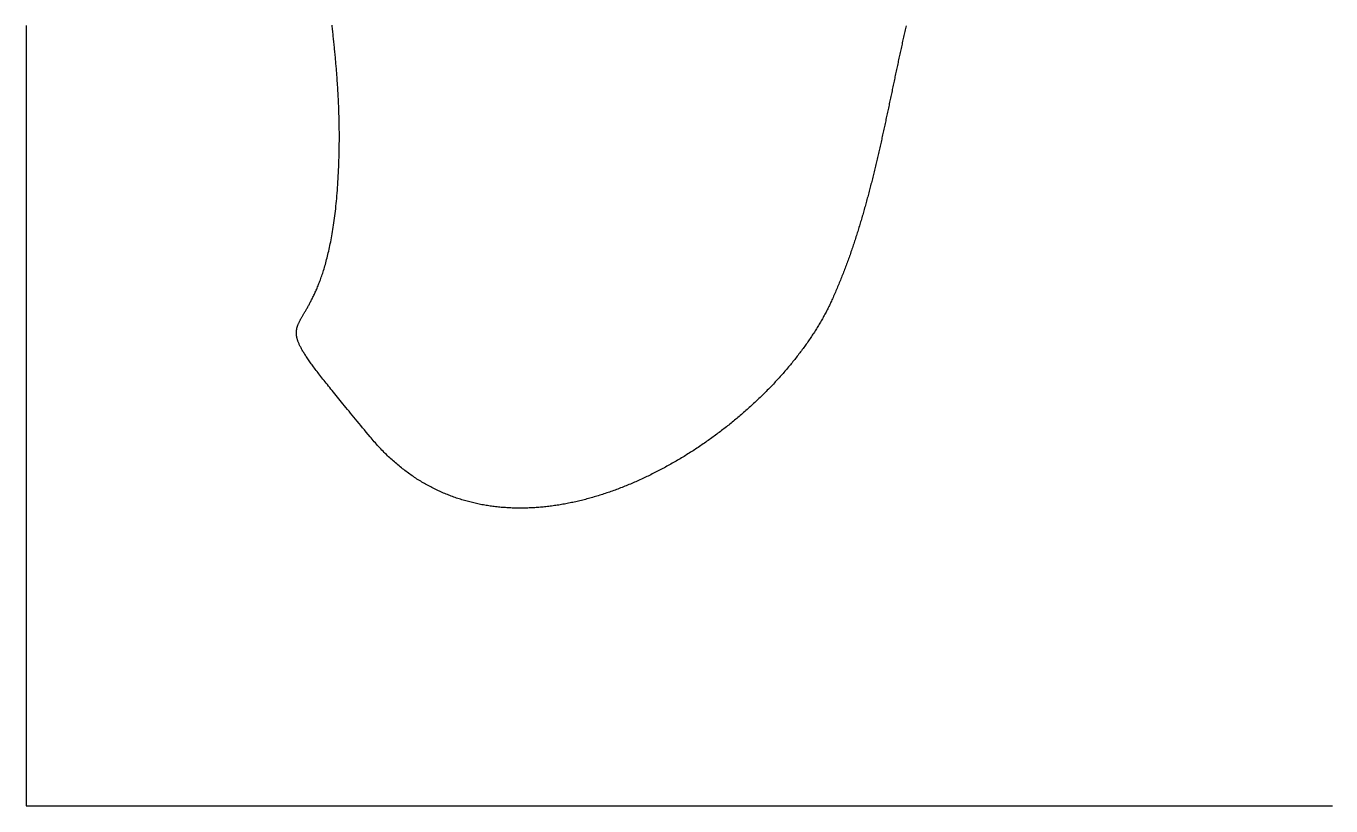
# Model space of a CAD drawing. Header units: metres. Extents: x -45 to 45, y -108 to 108.
# Drawn here: x -45.32 to 0, y -108.36 to -81.28 of the extents above; entities that cross this region are included whole.
import ezdxf

# ---------------------------------------------------------------- set-up
doc = ezdxf.new("R2010")
doc.units = ezdxf.units.M

msp = doc.modelspace()

# ---------------------------------------------------------------- linework, layer by layer
for points in [[(-45.316, -81.258), (-45.316, -81.308), (-45.316, -81.358), (-45.316, -81.408), (-45.316, -81.458), (-45.316, -81.508), (-45.316, -81.558), (-45.316, -81.608), (-45.316, -81.658), (-45.316, -81.708), (-45.316, -81.758), (-45.316, -81.808), (-45.316, -81.858), (-45.316, -81.908), (-45.316, -81.958), (-45.316, -82.008), (-45.316, -82.058), (-45.316, -82.108), (-45.316, -82.158), (-45.316, -82.208), (-45.316, -82.258), (-45.316, -82.308), (-45.316, -82.358), (-45.316, -82.408), (-45.316, -82.458), (-45.316, -82.508), (-45.316, -82.558), (-45.316, -82.608), (-45.316, -82.658), (-45.316, -82.708), (-45.316, -82.758), (-45.316, -82.808), (-45.316, -82.858), (-45.316, -82.908), (-45.316, -82.958), (-45.316, -83.008), (-45.316, -83.058), (-45.316, -83.108), (-45.316, -83.158), (-45.316, -83.208), (-45.316, -83.258), (-45.316, -83.308), (-45.316, -83.358), (-45.316, -83.408), (-45.316, -83.458), (-45.316, -83.508), (-45.316, -83.558), (-45.316, -83.608), (-45.316, -83.658), (-45.316, -83.708), (-45.316, -83.758), (-45.316, -83.808), (-45.316, -83.858), (-45.316, -83.908), (-45.316, -83.958), (-45.316, -84.008), (-45.316, -84.058), (-45.316, -84.108), (-45.316, -84.158), (-45.316, -84.208), (-45.316, -84.258), (-45.316, -84.308), (-45.316, -84.358), (-45.316, -84.408), (-45.316, -84.458), (-45.316, -84.508), (-45.316, -84.558), (-45.316, -84.608), (-45.316, -84.658), (-45.316, -84.708), (-45.316, -84.758), (-45.316, -84.808), (-45.316, -84.858), (-45.316, -84.908), (-45.316, -84.958), (-45.316, -85.008), (-45.316, -85.058), (-45.316, -85.108), (-45.316, -85.158), (-45.316, -85.208), (-45.316, -85.258), (-45.316, -85.308), (-45.316, -85.358), (-45.316, -85.408), (-45.316, -85.458), (-45.316, -85.508), (-45.316, -85.558), (-45.316, -85.608), (-45.316, -85.658), (-45.316, -85.708), (-45.316, -85.758), (-45.316, -85.808), (-45.316, -85.858), (-45.316, -85.908), (-45.316, -85.958), (-45.316, -86.008), (-45.316, -86.058), (-45.316, -86.108), (-45.316, -86.158), (-45.316, -86.208), (-45.316, -86.258), (-45.316, -86.308), (-45.316, -86.358), (-45.316, -86.408), (-45.316, -86.458), (-45.316, -86.508), (-45.316, -86.558), (-45.316, -86.608), (-45.316, -86.658), (-45.316, -86.708), (-45.316, -86.758), (-45.316, -86.808), (-45.316, -86.858), (-45.316, -86.908), (-45.316, -86.958), (-45.316, -87.008), (-45.316, -87.058), (-45.316, -87.108), (-45.316, -87.158), (-45.316, -87.208), (-45.316, -87.258), (-45.316, -87.308), (-45.316, -87.358), (-45.316, -87.408), (-45.316, -87.458), (-45.316, -87.508), (-45.316, -87.558), (-45.316, -87.608), (-45.316, -87.658), (-45.316, -87.708), (-45.316, -87.758), (-45.316, -87.809), (-45.316, -87.859), (-45.316, -87.909), (-45.316, -87.959), (-45.316, -88.009), (-45.316, -88.059), (-45.316, -88.109), (-45.316, -88.159), (-45.316, -88.209), (-45.316, -88.259), (-45.316, -88.309), (-45.316, -88.359), (-45.316, -88.409), (-45.316, -88.459), (-45.316, -88.509), (-45.316, -88.559), (-45.316, -88.609), (-45.316, -88.659), (-45.316, -88.709), (-45.316, -88.759), (-45.316, -88.809), (-45.316, -88.859), (-45.316, -88.909), (-45.316, -88.959), (-45.316, -89.009), (-45.316, -89.059), (-45.316, -89.109), (-45.316, -89.159), (-45.316, -89.209), (-45.316, -89.259), (-45.316, -89.309), (-45.316, -89.359), (-45.316, -89.409), (-45.316, -89.459), (-45.316, -89.509), (-45.316, -89.559), (-45.316, -89.609), (-45.316, -89.659), (-45.316, -89.709), (-45.316, -89.759), (-45.316, -89.809), (-45.316, -89.859), (-45.316, -89.909), (-45.316, -89.959), (-45.316, -90.009), (-45.316, -90.059), (-45.316, -90.109), (-45.316, -90.159), (-45.316, -90.209), (-45.316, -90.259), (-45.316, -90.309), (-45.316, -90.359), (-45.316, -90.409), (-45.316, -90.459), (-45.316, -90.509), (-45.316, -90.559), (-45.316, -90.609), (-45.316, -90.659), (-45.316, -90.709), (-45.316, -90.759), (-45.316, -90.809), (-45.316, -90.859), (-45.316, -90.909), (-45.316, -90.959), (-45.316, -91.009), (-45.316, -91.059), (-45.316, -91.109), (-45.316, -91.159), (-45.316, -91.209), (-45.316, -91.259), (-45.316, -91.309), (-45.316, -91.359), (-45.316, -91.409), (-45.316, -91.459), (-45.316, -91.509), (-45.316, -91.559), (-45.316, -91.609), (-45.316, -91.659), (-45.316, -91.709), (-45.316, -91.759), (-45.316, -91.809), (-45.316, -91.859), (-45.316, -91.909), (-45.316, -91.959), (-45.316, -92.009), (-45.316, -92.059), (-45.316, -92.109), (-45.316, -92.159), (-45.316, -92.209), (-45.316, -92.259), (-45.316, -92.309), (-45.316, -92.359), (-45.316, -92.409), (-45.316, -92.459), (-45.316, -92.509), (-45.316, -92.559), (-45.316, -92.609), (-45.316, -92.659), (-45.316, -92.709), (-45.316, -92.759), (-45.316, -92.809), (-45.316, -92.859), (-45.316, -92.909), (-45.316, -92.959), (-45.316, -93.009), (-45.316, -93.059), (-45.316, -93.109), (-45.316, -93.159), (-45.316, -93.209), (-45.316, -93.259), (-45.316, -93.309), (-45.316, -93.359), (-45.316, -93.409), (-45.316, -93.459), (-45.316, -93.509), (-45.316, -93.559), (-45.316, -93.609), (-45.316, -93.659), (-45.316, -93.709), (-45.316, -93.759), (-45.316, -93.809), (-45.316, -93.859), (-45.316, -93.909), (-45.316, -93.959), (-45.316, -94.009), (-45.316, -94.059), (-45.316, -94.109), (-45.316, -94.159), (-45.316, -94.209), (-45.316, -94.259), (-45.316, -94.309), (-45.316, -94.359), (-45.316, -94.409), (-45.316, -94.459), (-45.316, -94.509), (-45.316, -94.559), (-45.316, -94.609), (-45.316, -94.659), (-45.316, -94.709), (-45.316, -94.759), (-45.316, -94.809), (-45.316, -94.859), (-45.316, -94.909), (-45.316, -94.959), (-45.316, -95.009), (-45.316, -95.059), (-45.316, -95.109), (-45.316, -95.159), (-45.316, -95.209), (-45.316, -95.259), (-45.316, -95.309), (-45.316, -95.359), (-45.316, -95.409), (-45.316, -95.459), (-45.316, -95.509), (-45.316, -95.559), (-45.316, -95.609), (-45.316, -95.659), (-45.316, -95.709), (-45.316, -95.759), (-45.316, -95.809), (-45.316, -95.859), (-45.316, -95.909), (-45.316, -95.959), (-45.316, -96.009), (-45.316, -96.059), (-45.316, -96.109), (-45.316, -96.159), (-45.316, -96.209), (-45.316, -96.259), (-45.316, -96.309), (-45.316, -96.359), (-45.316, -96.409), (-45.316, -96.459), (-45.316, -96.509), (-45.316, -96.559), (-45.316, -96.609), (-45.316, -96.659), (-45.316, -96.709), (-45.316, -96.759), (-45.316, -96.809), (-45.316, -96.859), (-45.316, -96.909), (-45.316, -96.959), (-45.316, -97.009), (-45.316, -97.059), (-45.316, -97.109), (-45.316, -97.159), (-45.316, -97.209), (-45.316, -97.259), (-45.316, -97.309), (-45.316, -97.359), (-45.316, -97.409), (-45.316, -97.459), (-45.316, -97.509), (-45.316, -97.559), (-45.316, -97.609), (-45.316, -97.659), (-45.316, -97.709), (-45.316, -97.759), (-45.316, -97.809), (-45.316, -97.859), (-45.316, -97.909), (-45.316, -97.959), (-45.316, -98.009), (-45.316, -98.059), (-45.316, -98.11), (-45.316, -98.16), (-45.316, -98.21), (-45.316, -98.26), (-45.316, -98.31), (-45.316, -98.36), (-45.316, -98.41), (-45.316, -98.46), (-45.316, -98.51), (-45.316, -98.56), (-45.316, -98.61), (-45.316, -98.66), (-45.316, -98.71), (-45.316, -98.76), (-45.316, -98.81), (-45.316, -98.86), (-45.316, -98.91), (-45.316, -98.96), (-45.316, -99.01), (-45.316, -99.06), (-45.316, -99.11), (-45.316, -99.16), (-45.316, -99.21), (-45.316, -99.26), (-45.316, -99.31), (-45.316, -99.36), (-45.316, -99.41), (-45.316, -99.46), (-45.316, -99.51), (-45.316, -99.56), (-45.316, -99.61), (-45.316, -99.66), (-45.316, -99.71), (-45.316, -99.76), (-45.316, -99.81), (-45.316, -99.86), (-45.316, -99.91), (-45.316, -99.96), (-45.316, -100.01), (-45.316, -100.06), (-45.316, -100.11), (-45.316, -100.16), (-45.316, -100.21), (-45.316, -100.26), (-45.316, -100.31), (-45.316, -100.36), (-45.316, -100.41), (-45.316, -100.46), (-45.316, -100.51), (-45.316, -100.56), (-45.316, -100.61), (-45.316, -100.66), (-45.316, -100.71), (-45.316, -100.76), (-45.316, -100.81), (-45.316, -100.86), (-45.316, -100.91), (-45.316, -100.96), (-45.316, -101.01), (-45.316, -101.06), (-45.316, -101.11), (-45.316, -101.16), (-45.316, -101.21), (-45.316, -101.26), (-45.316, -101.31), (-45.316, -101.36), (-45.316, -101.41), (-45.316, -101.46), (-45.316, -101.51), (-45.316, -101.56), (-45.316, -101.61), (-45.316, -101.66), (-45.316, -101.71), (-45.316, -101.76), (-45.316, -101.81), (-45.316, -101.86), (-45.316, -101.91), (-45.316, -101.96), (-45.316, -102.01), (-45.316, -102.06), (-45.316, -102.11), (-45.316, -102.16), (-45.316, -102.21), (-45.316, -102.26), (-45.316, -102.31), (-45.316, -102.36), (-45.316, -102.41), (-45.316, -102.46), (-45.316, -102.51), (-45.316, -102.56), (-45.316, -102.61), (-45.316, -102.66), (-45.316, -102.71), (-45.316, -102.76), (-45.316, -102.81), (-45.316, -102.86), (-45.316, -102.91), (-45.316, -102.96), (-45.316, -103.01), (-45.316, -103.06), (-45.316, -103.11), (-45.316, -103.16), (-45.316, -103.21), (-45.316, -103.26), (-45.316, -103.31), (-45.316, -103.36), (-45.316, -103.41), (-45.316, -103.46), (-45.316, -103.51), (-45.316, -103.56), (-45.316, -103.61), (-45.316, -103.66), (-45.316, -103.71), (-45.316, -103.76), (-45.316, -103.81), (-45.316, -103.86), (-45.316, -103.91), (-45.316, -103.96), (-45.316, -104.01), (-45.316, -104.06), (-45.316, -104.11), (-45.316, -104.16), (-45.316, -104.21), (-45.316, -104.26), (-45.316, -104.31), (-45.316, -104.36), (-45.316, -104.41), (-45.316, -104.46), (-45.316, -104.51), (-45.316, -104.56), (-45.316, -104.61), (-45.316, -104.66), (-45.316, -104.71), (-45.316, -104.76), (-45.316, -104.81), (-45.316, -104.86), (-45.316, -104.91), (-45.316, -104.96), (-45.316, -105.01), (-45.316, -105.06), (-45.316, -105.11), (-45.316, -105.16), (-45.316, -105.21), (-45.316, -105.26), (-45.316, -105.31), (-45.316, -105.36), (-45.316, -105.41), (-45.316, -105.46), (-45.316, -105.51), (-45.316, -105.56), (-45.316, -105.61), (-45.316, -105.66), (-45.316, -105.71), (-45.316, -105.76), (-45.316, -105.81), (-45.316, -105.86), (-45.316, -105.91), (-45.316, -105.96), (-45.316, -106.01), (-45.316, -106.06), (-45.316, -106.11), (-45.316, -106.16), (-45.316, -106.21), (-45.316, -106.26), (-45.316, -106.31), (-45.316, -106.36), (-45.316, -106.41), (-45.316, -106.46), (-45.316, -106.51), (-45.316, -106.56), (-45.316, -106.61), (-45.316, -106.66), (-45.316, -106.71), (-45.316, -106.76), (-45.316, -106.81), (-45.316, -106.86), (-45.316, -106.91), (-45.316, -106.96), (-45.316, -107.01), (-45.316, -107.06), (-45.316, -107.11), (-45.316, -107.16), (-45.316, -107.21), (-45.316, -107.26), (-45.316, -107.31), (-45.316, -107.36), (-45.316, -107.41), (-45.316, -107.46), (-45.316, -107.51), (-45.316, -107.56), (-45.316, -107.61), (-45.316, -107.66), (-45.316, -107.71), (-45.316, -107.76), (-45.316, -107.81), (-45.316, -107.86), (-45.316, -107.91), (-45.316, -107.96), (-45.316, -108.01), (-45.316, -108.06), (-45.316, -108.11), (-45.316, -108.16), (-45.316, -108.21), (-45.316, -108.26), (-45.316, -108.31), (-45.316, -108.36)], [(-34.439, -85.496), (-34.439, -85.446), (-34.438, -85.396), (-34.438, -85.346), (-34.437, -85.296), (-34.437, -85.246), (-34.437, -85.196), (-34.437, -85.146), (-34.437, -85.096), (-34.437, -85.046), (-34.437, -84.996), (-34.437, -84.946), (-34.438, -84.896), (-34.438, -84.846), (-34.439, -84.796), (-34.44, -84.746), (-34.44, -84.696), (-34.441, -84.646), (-34.442, -84.596), (-34.443, -84.546), (-34.445, -84.496), (-34.446, -84.446), (-34.447, -84.397), (-34.449, -84.347), (-34.45, -84.297), (-34.452, -84.247), (-34.454, -84.197), (-34.456, -84.147), (-34.458, -84.097), (-34.46, -84.047), (-34.462, -83.997), (-34.464, -83.947), (-34.466, -83.897), (-34.469, -83.847), (-34.471, -83.798), (-34.474, -83.748), (-34.476, -83.698), (-34.479, -83.648), (-34.482, -83.598), (-34.485, -83.548), (-34.488, -83.498), (-34.491, -83.448), (-34.494, -83.398), (-34.497, -83.349), (-34.5, -83.299), (-34.504, -83.249), (-34.507, -83.199), (-34.511, -83.149), (-34.514, -83.099), (-34.518, -83.049), (-34.522, -82.999), (-34.525, -82.95), (-34.529, -82.9), (-34.533, -82.85), (-34.537, -82.8), (-34.541, -82.75), (-34.545, -82.7), (-34.549, -82.65), (-34.554, -82.601), (-34.558, -82.551), (-34.562, -82.501), (-34.567, -82.451), (-34.571, -82.401), (-34.576, -82.351), (-34.581, -82.302), (-34.585, -82.252), (-34.59, -82.202), (-34.595, -82.152), (-34.6, -82.102), (-34.605, -82.052), (-34.61, -82.003), (-34.615, -81.953), (-34.62, -81.903), (-34.625, -81.853), (-34.63, -81.803), (-34.636, -81.753), (-34.641, -81.704), (-34.646, -81.654), (-34.652, -81.604), (-34.657, -81.554), (-34.663, -81.504), (-34.668, -81.455), (-34.674, -81.405), (-34.68, -81.355), (-34.685, -81.305), (-34.691, -81.255)], [(-14.752, -81.272), (-14.763, -81.321), (-14.774, -81.37), (-14.786, -81.419), (-14.797, -81.468), (-14.808, -81.517), (-14.819, -81.567), (-14.83, -81.616), (-14.841, -81.665), (-14.852, -81.714), (-14.863, -81.763), (-14.874, -81.812), (-14.885, -81.861), (-14.895, -81.91), (-14.906, -81.96), (-14.917, -82.009), (-14.928, -82.058), (-14.939, -82.107), (-14.949, -82.156), (-14.96, -82.206), (-14.971, -82.255), (-14.981, -82.304), (-14.992, -82.353), (-15.002, -82.403), (-15.013, -82.452), (-15.024, -82.501), (-15.034, -82.551), (-15.045, -82.6), (-15.055, -82.649), (-15.066, -82.698), (-15.076, -82.748), (-15.087, -82.797), (-15.097, -82.846), (-15.108, -82.896), (-15.118, -82.945), (-15.128, -82.994), (-15.139, -83.044), (-15.149, -83.093), (-15.16, -83.142), (-15.17, -83.192), (-15.18, -83.241), (-15.191, -83.29), (-15.201, -83.34), (-15.212, -83.389), (-15.222, -83.438), (-15.232, -83.488), (-15.243, -83.537), (-15.253, -83.586), (-15.263, -83.636), (-15.274, -83.685), (-15.284, -83.734), (-15.295, -83.784), (-15.305, -83.833), (-15.315, -83.882), (-15.326, -83.931), (-15.336, -83.981), (-15.347, -84.03), (-15.357, -84.079), (-15.368, -84.129), (-15.378, -84.178), (-15.389, -84.227), (-15.399, -84.277), (-15.41, -84.326), (-15.42, -84.375), (-15.431, -84.424), (-15.441, -84.474), (-15.452, -84.523), (-15.462, -84.572), (-15.473, -84.622), (-15.484, -84.671), (-15.494, -84.72), (-15.505, -84.769), (-15.516, -84.818), (-15.526, -84.868), (-15.537, -84.917), (-15.548, -84.966), (-15.559, -85.015), (-15.57, -85.064), (-15.58, -85.114), (-15.591, -85.163), (-15.602, -85.212), (-15.613, -85.261), (-15.624, -85.31), (-15.635, -85.359), (-15.646, -85.408), (-15.657, -85.457), (-15.668, -85.507), (-15.68, -85.556), (-15.691, -85.605), (-15.702, -85.654), (-15.713, -85.703), (-15.725, -85.752), (-15.736, -85.801), (-15.747, -85.85), (-15.759, -85.899), (-15.77, -85.948), (-15.782, -85.996), (-15.793, -86.045), (-15.805, -86.094), (-15.817, -86.143), (-15.828, -86.192), (-15.84, -86.241), (-15.852, -86.29), (-15.864, -86.339), (-15.876, -86.387), (-15.888, -86.436), (-15.9, -86.485), (-15.912, -86.534), (-15.924, -86.582), (-15.936, -86.631), (-15.948, -86.68), (-15.96, -86.728), (-15.973, -86.777), (-15.985, -86.826), (-15.998, -86.874), (-16.01, -86.923), (-16.023, -86.971), (-16.036, -87.02), (-16.048, -87.068), (-16.061, -87.117), (-16.074, -87.165), (-16.087, -87.214), (-16.1, -87.262), (-16.113, -87.31), (-16.126, -87.359), (-16.139, -87.407), (-16.152, -87.455), (-16.166, -87.504), (-16.179, -87.552), (-16.193, -87.6), (-16.206, -87.648), (-16.22, -87.697), (-16.234, -87.745), (-16.247, -87.793), (-16.261, -87.841), (-16.275, -87.889), (-16.289, -87.937), (-16.303, -87.985), (-16.318, -88.033), (-16.332, -88.081), (-16.346, -88.129), (-16.361, -88.177), (-16.375, -88.225), (-16.39, -88.273), (-16.404, -88.32), (-16.419, -88.368), (-16.434, -88.416), (-16.449, -88.464), (-16.464, -88.511), (-16.479, -88.559), (-16.495, -88.607), (-16.51, -88.654), (-16.525, -88.702), (-16.541, -88.749), (-16.556, -88.797), (-16.572, -88.844), (-16.588, -88.891), (-16.604, -88.939), (-16.62, -88.986), (-16.636, -89.033), (-16.652, -89.081), (-16.668, -89.128), (-16.685, -89.175), (-16.701, -89.222), (-16.718, -89.269), (-16.735, -89.317), (-16.752, -89.364), (-16.769, -89.411), (-16.786, -89.458), (-16.803, -89.504), (-16.82, -89.551), (-16.837, -89.598), (-16.855, -89.645), (-16.872, -89.692), (-16.89, -89.739), (-16.908, -89.785), (-16.926, -89.832), (-16.944, -89.878), (-16.962, -89.925), (-16.981, -89.972), (-16.999, -90.018), (-17.017, -90.065), (-17.036, -90.111), (-17.055, -90.157), (-17.074, -90.204), (-17.093, -90.25), (-17.112, -90.296), (-17.131, -90.342), (-17.151, -90.388), (-17.17, -90.434), (-17.19, -90.481), (-17.21, -90.527), (-17.23, -90.572), (-17.25, -90.618), (-17.27, -90.664), (-17.29, -90.71), (-17.31, -90.756)], [(-33.372, -95.542), (-33.439, -95.461), (-33.504, -95.382), (-33.568, -95.305), (-33.631, -95.228), (-33.693, -95.153), (-33.754, -95.078), (-33.814, -95.006), (-33.873, -94.934), (-33.931, -94.863), (-33.988, -94.794), (-34.044, -94.726), (-34.099, -94.659), (-34.153, -94.593), (-34.206, -94.528), (-34.259, -94.465), (-34.31, -94.402), (-34.36, -94.341), (-34.409, -94.28), (-34.458, -94.221), (-34.505, -94.163), (-34.552, -94.105), (-34.597, -94.049), (-34.642, -93.994), (-34.686, -93.94), (-34.729, -93.887), (-34.771, -93.834), (-34.812, -93.783), (-34.853, -93.733), (-34.892, -93.683), (-34.931, -93.635), (-34.968, -93.587), (-35.005, -93.54), (-35.041, -93.494), (-35.076, -93.449), (-35.111, -93.405), (-35.144, -93.362), (-35.177, -93.319), (-35.209, -93.278), (-35.24, -93.237), (-35.271, -93.197), (-35.3, -93.157), (-35.329, -93.119), (-35.357, -93.081), (-35.385, -93.044), (-35.411, -93.007), (-35.437, -92.972), (-35.462, -92.937), (-35.486, -92.902), (-35.51, -92.869), (-35.533, -92.836), (-35.555, -92.803), (-35.576, -92.772), (-35.597, -92.741), (-35.617, -92.71), (-35.636, -92.68), (-35.655, -92.651), (-35.673, -92.622), (-35.69, -92.594), (-35.707, -92.566), (-35.723, -92.539), (-35.738, -92.512), (-35.753, -92.486), (-35.767, -92.461), (-35.78, -92.435), (-35.793, -92.411), (-35.805, -92.386), (-35.817, -92.362), (-35.828, -92.339), (-35.838, -92.316), (-35.848, -92.293), (-35.857, -92.271), (-35.865, -92.249), (-35.873, -92.228), (-35.881, -92.206), (-35.888, -92.185), (-35.894, -92.165), (-35.9, -92.145), (-35.905, -92.125), (-35.91, -92.105), (-35.914, -92.085), (-35.918, -92.066), (-35.921, -92.047), (-35.924, -92.028), (-35.926, -92.01), (-35.928, -91.992), (-35.929, -91.973), (-35.93, -91.955), (-35.93, -91.938), (-35.93, -91.92), (-35.929, -91.902), (-35.928, -91.885), (-35.926, -91.868), (-35.924, -91.85), (-35.922, -91.833), (-35.919, -91.816), (-35.916, -91.799), (-35.912, -91.782), (-35.908, -91.765), (-35.904, -91.748), (-35.899, -91.731), (-35.893, -91.714), (-35.888, -91.697), (-35.882, -91.68), (-35.875, -91.663), (-35.869, -91.646), (-35.862, -91.629), (-35.854, -91.611), (-35.847, -91.594), (-35.838, -91.576), (-35.83, -91.559), (-35.821, -91.541), (-35.812, -91.523), (-35.803, -91.505), (-35.793, -91.486), (-35.783, -91.468), (-35.773, -91.449), (-35.763, -91.43), (-35.752, -91.411), (-35.741, -91.392), (-35.73, -91.372), (-35.718, -91.352), (-35.706, -91.332), (-35.694, -91.311), (-35.682, -91.29), (-35.67, -91.269), (-35.657, -91.247), (-35.644, -91.226), (-35.631, -91.203), (-35.618, -91.181), (-35.604, -91.158), (-35.59, -91.134), (-35.577, -91.11), (-35.563, -91.086), (-35.548, -91.061), (-35.534, -91.036), (-35.519, -91.011), (-35.505, -90.984), (-35.49, -90.958), (-35.475, -90.931), (-35.46, -90.903), (-35.445, -90.875), (-35.43, -90.846), (-35.414, -90.817), (-35.399, -90.787), (-35.383, -90.756), (-35.368, -90.725), (-35.352, -90.694), (-35.336, -90.661), (-35.32, -90.628), (-35.305, -90.595), (-35.289, -90.56), (-35.273, -90.526), (-35.257, -90.49), (-35.24, -90.454), (-35.224, -90.416), (-35.208, -90.379), (-35.192, -90.34), (-35.176, -90.301), (-35.16, -90.261), (-35.144, -90.22), (-35.128, -90.178), (-35.112, -90.136), (-35.096, -90.093), (-35.08, -90.048), (-35.064, -90.003), (-35.048, -89.958), (-35.032, -89.911), (-35.016, -89.863), (-35, -89.815), (-34.985, -89.765), (-34.969, -89.715), (-34.954, -89.664), (-34.938, -89.612), (-34.923, -89.558), (-34.908, -89.504), (-34.893, -89.449), (-34.878, -89.393), (-34.863, -89.336), (-34.848, -89.277), (-34.834, -89.218), (-34.82, -89.158), (-34.805, -89.096), (-34.791, -89.034), (-34.777, -88.97), (-34.764, -88.906), (-34.75, -88.84), (-34.737, -88.773), (-34.724, -88.705), (-34.711, -88.636), (-34.698, -88.565), (-34.686, -88.494), (-34.673, -88.421), (-34.661, -88.347), (-34.649, -88.271), (-34.638, -88.195), (-34.627, -88.117), (-34.615, -88.038), (-34.605, -87.958), (-34.594, -87.876), (-34.584, -87.793), (-34.574, -87.709), (-34.564, -87.624), (-34.555, -87.537), (-34.546, -87.448), (-34.537, -87.359), (-34.528, -87.268), (-34.52, -87.175), (-34.513, -87.081), (-34.505, -86.986), (-34.498, -86.889), (-34.491, -86.791), (-34.485, -86.692), (-34.479, -86.591), (-34.473, -86.488), (-34.468, -86.384), (-34.463, -86.278), (-34.458, -86.171), (-34.454, -86.063), (-34.45, -85.952), (-34.447, -85.841), (-34.444, -85.727), (-34.442, -85.612), (-34.439, -85.496)], [(-17.31, -90.756), (-17.328, -90.794), (-17.345, -90.832), (-17.363, -90.87), (-17.381, -90.909), (-17.399, -90.947), (-17.418, -90.985), (-17.437, -91.023), (-17.456, -91.062), (-17.475, -91.1), (-17.494, -91.138), (-17.514, -91.177), (-17.534, -91.215), (-17.555, -91.253), (-17.575, -91.292), (-17.596, -91.33), (-17.617, -91.368), (-17.638, -91.407), (-17.66, -91.445), (-17.682, -91.484), (-17.704, -91.522), (-17.726, -91.56), (-17.749, -91.599), (-17.772, -91.637), (-17.795, -91.676), (-17.818, -91.714), (-17.841, -91.752), (-17.865, -91.791), (-17.889, -91.829), (-17.913, -91.868), (-17.938, -91.906), (-17.962, -91.944), (-17.987, -91.983), (-18.012, -92.021), (-18.038, -92.059), (-18.063, -92.098), (-18.089, -92.136), (-18.115, -92.174), (-18.141, -92.212), (-18.168, -92.251), (-18.195, -92.289), (-18.222, -92.327), (-18.249, -92.365), (-18.276, -92.403), (-18.304, -92.441), (-18.332, -92.479), (-18.36, -92.517), (-18.388, -92.555), (-18.416, -92.593), (-18.445, -92.631), (-18.474, -92.669), (-18.503, -92.707), (-18.532, -92.745), (-18.562, -92.783), (-18.591, -92.821), (-18.621, -92.858), (-18.651, -92.896), (-18.682, -92.934), (-18.712, -92.971), (-18.743, -93.009), (-18.774, -93.046), (-18.805, -93.084), (-18.836, -93.121), (-18.868, -93.159), (-18.9, -93.196), (-18.932, -93.233), (-18.964, -93.27), (-18.996, -93.308), (-19.028, -93.345), (-19.061, -93.382), (-19.094, -93.419), (-19.127, -93.456), (-19.16, -93.493), (-19.194, -93.529), (-19.227, -93.566), (-19.261, -93.603), (-19.295, -93.639), (-19.329, -93.676), (-19.364, -93.712), (-19.398, -93.749), (-19.433, -93.785), (-19.468, -93.821), (-19.503, -93.858), (-19.538, -93.894), (-19.574, -93.93), (-19.609, -93.966), (-19.645, -94.002), (-19.681, -94.038), (-19.717, -94.073), (-19.753, -94.109), (-19.79, -94.145), (-19.826, -94.18), (-19.863, -94.215), (-19.9, -94.251), (-19.937, -94.286), (-19.974, -94.321), (-20.012, -94.356), (-20.049, -94.391), (-20.087, -94.426), (-20.125, -94.461), (-20.163, -94.496), (-20.201, -94.53), (-20.24, -94.565), (-20.278, -94.599), (-20.317, -94.633), (-20.356, -94.668), (-20.395, -94.702), (-20.434, -94.736), (-20.473, -94.77), (-20.512, -94.803), (-20.552, -94.837), (-20.592, -94.871), (-20.631, -94.904), (-20.671, -94.938), (-20.712, -94.971), (-20.752, -95.004), (-20.792, -95.037), (-20.833, -95.07), (-20.873, -95.103), (-20.914, -95.135), (-20.955, -95.168), (-20.996, -95.2), (-21.038, -95.233), (-21.079, -95.265), (-21.12, -95.297), (-21.162, -95.329), (-21.204, -95.361), (-21.246, -95.392), (-21.288, -95.424), (-21.33, -95.455), (-21.372, -95.487), (-21.414, -95.518), (-21.457, -95.549), (-21.499, -95.58), (-21.542, -95.611), (-21.585, -95.641), (-21.628, -95.672), (-21.671, -95.702), (-21.714, -95.732), (-21.757, -95.763), (-21.801, -95.792), (-21.844, -95.822), (-21.888, -95.852), (-21.932, -95.881), (-21.976, -95.911), (-22.02, -95.94), (-22.064, -95.969), (-22.108, -95.998), (-22.152, -96.027), (-22.196, -96.055), (-22.241, -96.084), (-22.286, -96.112), (-22.33, -96.14), (-22.375, -96.168), (-22.42, -96.196), (-22.465, -96.224), (-22.51, -96.251), (-22.555, -96.279), (-22.6, -96.306), (-22.646, -96.333), (-22.691, -96.36), (-22.737, -96.386), (-22.782, -96.413), (-22.828, -96.439), (-22.874, -96.465), (-22.92, -96.491), (-22.966, -96.517), (-23.012, -96.543), (-23.058, -96.568), (-23.104, -96.594), (-23.15, -96.619), (-23.197, -96.644), (-23.243, -96.668), (-23.29, -96.693), (-23.336, -96.717), (-23.383, -96.741), (-23.43, -96.765), (-23.476, -96.789), (-23.523, -96.813), (-23.57, -96.836), (-23.617, -96.86), (-23.664, -96.883), (-23.712, -96.906), (-23.759, -96.928), (-23.806, -96.951), (-23.853, -96.973), (-23.901, -96.995), (-23.948, -97.017), (-23.996, -97.039), (-24.043, -97.06), (-24.091, -97.082), (-24.139, -97.103), (-24.187, -97.123), (-24.234, -97.144), (-24.282, -97.165), (-24.33, -97.185), (-24.378, -97.205), (-24.426, -97.225), (-24.474, -97.244), (-24.522, -97.264), (-24.57, -97.283), (-24.619, -97.302), (-24.667, -97.321), (-24.715, -97.339), (-24.764, -97.358), (-24.812, -97.376), (-24.86, -97.394), (-24.909, -97.411), (-24.957, -97.429), (-25.006, -97.446), (-25.055, -97.463), (-25.103, -97.48), (-25.152, -97.496), (-25.2, -97.512), (-25.249, -97.528), (-25.298, -97.544), (-25.347, -97.56), (-25.395, -97.575), (-25.444, -97.59), (-25.493, -97.605), (-25.542, -97.62), (-25.591, -97.634), (-25.64, -97.648), (-25.689, -97.662), (-25.738, -97.676), (-25.787, -97.69), (-25.836, -97.703), (-25.885, -97.716), (-25.934, -97.728), (-25.983, -97.741), (-26.032, -97.753), (-26.081, -97.765), (-26.13, -97.777), (-26.179, -97.788), (-26.228, -97.799), (-26.277, -97.81), (-26.327, -97.821), (-26.376, -97.831), (-26.425, -97.841), (-26.474, -97.851), (-26.523, -97.861), (-26.572, -97.87), (-26.621, -97.879), (-26.671, -97.888), (-26.72, -97.897), (-26.769, -97.905), (-26.818, -97.913), (-26.867, -97.921), (-26.916, -97.928), (-26.965, -97.935), (-27.014, -97.942), (-27.064, -97.949), (-27.113, -97.955), (-27.162, -97.961), (-27.211, -97.967), (-27.26, -97.973), (-27.309, -97.978), (-27.358, -97.983), (-27.407, -97.987), (-27.456, -97.992), (-27.505, -97.996), (-27.554, -98), (-27.603, -98.003), (-27.652, -98.006), (-27.701, -98.009), (-27.749, -98.012), (-27.798, -98.014), (-27.847, -98.016), (-27.896, -98.018), (-27.945, -98.02), (-27.993, -98.021), (-28.042, -98.022), (-28.091, -98.022), (-28.139, -98.022), (-28.188, -98.022), (-28.236, -98.022), (-28.285, -98.021), (-28.333, -98.02), (-28.382, -98.019), (-28.43, -98.018), (-28.479, -98.016), (-28.527, -98.013), (-28.575, -98.011), (-28.623, -98.008), (-28.672, -98.005), (-28.72, -98.001), (-28.768, -97.998), (-28.816, -97.994), (-28.864, -97.989), (-28.912, -97.984), (-28.96, -97.979), (-29.008, -97.974), (-29.055, -97.968), (-29.103, -97.962), (-29.151, -97.956), (-29.198, -97.949), (-29.246, -97.942), (-29.293, -97.935), (-29.341, -97.927), (-29.388, -97.919), (-29.436, -97.91), (-29.483, -97.902), (-29.53, -97.893), (-29.577, -97.883), (-29.624, -97.873), (-29.671, -97.863), (-29.718, -97.853), (-29.765, -97.842), (-29.812, -97.831), (-29.858, -97.82), (-29.905, -97.808), (-29.952, -97.796), (-29.998, -97.783), (-30.044, -97.77), (-30.091, -97.757), (-30.137, -97.744), (-30.183, -97.73), (-30.229, -97.715), (-30.275, -97.701), (-30.321, -97.686), (-30.367, -97.67), (-30.413, -97.655), (-30.458, -97.639), (-30.504, -97.622), (-30.549, -97.605), (-30.595, -97.588), (-30.64, -97.571), (-30.685, -97.553), (-30.73, -97.535), (-30.775, -97.516), (-30.82, -97.497), (-30.865, -97.477), (-30.91, -97.458), (-30.955, -97.438), (-30.999, -97.417), (-31.043, -97.396), (-31.088, -97.375), (-31.132, -97.353), (-31.176, -97.331), (-31.22, -97.309), (-31.264, -97.286), (-31.308, -97.263), (-31.351, -97.239), (-31.395, -97.215), (-31.439, -97.191), (-31.482, -97.166), (-31.525, -97.141), (-31.568, -97.116), (-31.611, -97.09), (-31.654, -97.063), (-31.697, -97.037), (-31.74, -97.01), (-31.782, -96.982), (-31.824, -96.954), (-31.867, -96.926), (-31.909, -96.897), (-31.951, -96.868), (-31.993, -96.839), (-32.035, -96.809), (-32.076, -96.778), (-32.118, -96.748), (-32.159, -96.717), (-32.201, -96.685), (-32.242, -96.653), (-32.283, -96.621), (-32.324, -96.588), (-32.364, -96.555), (-32.405, -96.521), (-32.445, -96.487), (-32.486, -96.453), (-32.526, -96.418), (-32.566, -96.382), (-32.606, -96.347), (-32.646, -96.311), (-32.685, -96.274), (-32.725, -96.237), (-32.764, -96.2), (-32.803, -96.162), (-32.842, -96.123), (-32.881, -96.085), (-32.92, -96.046), (-32.958, -96.006), (-32.997, -95.966), (-33.035, -95.926), (-33.073, -95.885), (-33.111, -95.843), (-33.149, -95.802), (-33.187, -95.759), (-33.224, -95.717), (-33.261, -95.674), (-33.299, -95.63), (-33.336, -95.586), (-33.372, -95.542)], [(-45.316, -108.36), (-45.266, -108.36), (-45.216, -108.36), (-45.166, -108.36), (-45.116, -108.36), (-45.066, -108.36), (-45.016, -108.36), (-44.966, -108.36), (-44.916, -108.36), (-44.866, -108.36), (-44.816, -108.36), (-44.766, -108.36), (-44.716, -108.36), (-44.666, -108.36), (-44.616, -108.36), (-44.566, -108.36), (-44.516, -108.36), (-44.466, -108.36), (-44.416, -108.36), (-44.366, -108.36), (-44.316, -108.36), (-44.266, -108.36), (-44.216, -108.36), (-44.166, -108.36), (-44.116, -108.36), (-44.066, -108.36), (-44.016, -108.36), (-43.966, -108.36), (-43.916, -108.36), (-43.866, -108.36), (-43.816, -108.36), (-43.765, -108.36), (-43.715, -108.36), (-43.665, -108.36), (-43.615, -108.36), (-43.565, -108.36), (-43.515, -108.36), (-43.465, -108.36), (-43.415, -108.36), (-43.365, -108.36), (-43.315, -108.36), (-43.265, -108.36), (-43.215, -108.36), (-43.165, -108.36), (-43.115, -108.36), (-43.065, -108.36), (-43.015, -108.36), (-42.965, -108.36), (-42.915, -108.36), (-42.865, -108.36), (-42.815, -108.36), (-42.765, -108.36), (-42.715, -108.36), (-42.665, -108.36), (-42.615, -108.36), (-42.565, -108.36), (-42.515, -108.36), (-42.465, -108.36), (-42.415, -108.36), (-42.365, -108.36), (-42.315, -108.36), (-42.265, -108.36), (-42.215, -108.36), (-42.165, -108.36), (-42.115, -108.36), (-42.065, -108.36), (-42.015, -108.36), (-41.965, -108.36), (-41.915, -108.36), (-41.865, -108.36), (-41.815, -108.36), (-41.765, -108.36), (-41.715, -108.36), (-41.665, -108.36), (-41.615, -108.36), (-41.565, -108.36), (-41.515, -108.36), (-41.465, -108.36), (-41.415, -108.36), (-41.365, -108.36), (-41.315, -108.36), (-41.265, -108.36), (-41.215, -108.36), (-41.165, -108.36), (-41.115, -108.36), (-41.065, -108.36), (-41.015, -108.36), (-40.965, -108.36), (-40.914, -108.36), (-40.864, -108.36), (-40.814, -108.36), (-40.764, -108.36), (-40.714, -108.36), (-40.664, -108.36), (-40.614, -108.36), (-40.564, -108.36), (-40.514, -108.36), (-40.464, -108.36), (-40.414, -108.36), (-40.364, -108.36), (-40.314, -108.36), (-40.264, -108.36), (-40.214, -108.36), (-40.164, -108.36), (-40.114, -108.36), (-40.064, -108.36), (-40.014, -108.36), (-39.964, -108.36), (-39.914, -108.36), (-39.864, -108.36), (-39.814, -108.36), (-39.764, -108.36), (-39.714, -108.36), (-39.664, -108.36), (-39.614, -108.36), (-39.564, -108.36), (-39.514, -108.36), (-39.464, -108.36), (-39.414, -108.36), (-39.364, -108.36), (-39.314, -108.36), (-39.264, -108.36), (-39.214, -108.36), (-39.164, -108.36), (-39.114, -108.36), (-39.064, -108.36), (-39.014, -108.36), (-38.964, -108.36), (-38.914, -108.36), (-38.864, -108.36), (-38.814, -108.36), (-38.764, -108.36), (-38.714, -108.36), (-38.664, -108.36), (-38.614, -108.36), (-38.564, -108.36), (-38.514, -108.36), (-38.464, -108.36), (-38.414, -108.36), (-38.364, -108.36), (-38.314, -108.36), (-38.264, -108.36), (-38.214, -108.36), (-38.164, -108.36), (-38.113, -108.36), (-38.063, -108.36), (-38.013, -108.36), (-37.963, -108.36), (-37.913, -108.36), (-37.863, -108.36), (-37.813, -108.36), (-37.763, -108.36), (-37.713, -108.36), (-37.663, -108.36), (-37.613, -108.36), (-37.563, -108.36), (-37.513, -108.36), (-37.463, -108.36), (-37.413, -108.36), (-37.363, -108.36), (-37.313, -108.36), (-37.263, -108.36), (-37.213, -108.36), (-37.163, -108.36), (-37.113, -108.36), (-37.063, -108.36), (-37.013, -108.36), (-36.963, -108.36), (-36.913, -108.36), (-36.863, -108.36), (-36.813, -108.36), (-36.763, -108.36), (-36.713, -108.36), (-36.663, -108.36), (-36.613, -108.36), (-36.563, -108.36), (-36.513, -108.36), (-36.463, -108.36), (-36.413, -108.36), (-36.363, -108.36), (-36.313, -108.36), (-36.263, -108.36), (-36.213, -108.36), (-36.163, -108.36), (-36.113, -108.36), (-36.063, -108.36), (-36.013, -108.36), (-35.963, -108.36), (-35.913, -108.36), (-35.863, -108.36), (-35.813, -108.36), (-35.763, -108.36), (-35.713, -108.36), (-35.663, -108.36), (-35.613, -108.36), (-35.563, -108.36), (-35.513, -108.36), (-35.463, -108.36), (-35.413, -108.36), (-35.363, -108.36), (-35.313, -108.36), (-35.262, -108.36), (-35.212, -108.36), (-35.162, -108.36), (-35.112, -108.36), (-35.062, -108.36), (-35.012, -108.36), (-34.962, -108.36), (-34.912, -108.36), (-34.862, -108.36), (-34.812, -108.36), (-34.762, -108.36), (-34.712, -108.36), (-34.662, -108.36), (-34.612, -108.36), (-34.562, -108.36), (-34.512, -108.36), (-34.462, -108.36), (-34.412, -108.36), (-34.362, -108.36), (-34.312, -108.36), (-34.262, -108.36), (-34.212, -108.36), (-34.162, -108.36), (-34.112, -108.36), (-34.062, -108.36), (-34.012, -108.36), (-33.962, -108.36), (-33.912, -108.36), (-33.862, -108.36), (-33.812, -108.36), (-33.762, -108.36), (-33.712, -108.36), (-33.662, -108.36), (-33.612, -108.36), (-33.562, -108.36), (-33.512, -108.36), (-33.462, -108.36), (-33.412, -108.36), (-33.362, -108.36), (-33.312, -108.36), (-33.262, -108.36), (-33.212, -108.36), (-33.162, -108.36), (-33.112, -108.36), (-33.062, -108.36), (-33.012, -108.36), (-32.962, -108.36), (-32.912, -108.36), (-32.862, -108.36), (-32.812, -108.36), (-32.762, -108.36), (-32.712, -108.36), (-32.662, -108.36), (-32.612, -108.36), (-32.562, -108.36), (-32.512, -108.36), (-32.461, -108.36), (-32.411, -108.36), (-32.361, -108.36), (-32.311, -108.36), (-32.261, -108.36), (-32.211, -108.36), (-32.161, -108.36), (-32.111, -108.36), (-32.061, -108.36), (-32.011, -108.36), (-31.961, -108.36), (-31.911, -108.36), (-31.861, -108.36), (-31.811, -108.36), (-31.761, -108.36), (-31.711, -108.36), (-31.661, -108.36), (-31.611, -108.36), (-31.561, -108.36), (-31.511, -108.36), (-31.461, -108.36), (-31.411, -108.36), (-31.361, -108.36), (-31.311, -108.36), (-31.261, -108.36), (-31.211, -108.36), (-31.161, -108.36), (-31.111, -108.36), (-31.061, -108.36), (-31.011, -108.36), (-30.961, -108.36), (-30.911, -108.36), (-30.861, -108.36), (-30.811, -108.36), (-30.761, -108.36), (-30.711, -108.36), (-30.661, -108.36), (-30.611, -108.36), (-30.561, -108.36), (-30.511, -108.36), (-30.461, -108.36), (-30.411, -108.36), (-30.361, -108.36), (-30.311, -108.36), (-30.261, -108.36), (-30.211, -108.36), (-30.161, -108.36), (-30.111, -108.36), (-30.061, -108.36), (-30.011, -108.36), (-29.961, -108.36), (-29.911, -108.36), (-29.861, -108.36), (-29.811, -108.36), (-29.761, -108.36), (-29.711, -108.36), (-29.661, -108.36), (-29.61, -108.36), (-29.56, -108.36), (-29.51, -108.36), (-29.46, -108.36), (-29.41, -108.36), (-29.36, -108.36), (-29.31, -108.36), (-29.26, -108.36), (-29.21, -108.36), (-29.16, -108.36), (-29.11, -108.36), (-29.06, -108.36), (-29.01, -108.36), (-28.96, -108.36), (-28.91, -108.36), (-28.86, -108.36), (-28.81, -108.36), (-28.76, -108.36), (-28.71, -108.36), (-28.66, -108.36), (-28.61, -108.36), (-28.56, -108.36), (-28.51, -108.36), (-28.46, -108.36), (-28.41, -108.36), (-28.36, -108.36), (-28.31, -108.36), (-28.26, -108.36), (-28.21, -108.36), (-28.16, -108.36), (-28.11, -108.36), (-28.06, -108.36), (-28.01, -108.36), (-27.96, -108.36), (-27.91, -108.36), (-27.86, -108.36), (-27.81, -108.36), (-27.76, -108.36), (-27.71, -108.36), (-27.66, -108.36), (-27.61, -108.36), (-27.56, -108.36), (-27.51, -108.36), (-27.46, -108.36), (-27.41, -108.36), (-27.36, -108.36), (-27.31, -108.36), (-27.26, -108.36), (-27.21, -108.36), (-27.16, -108.36), (-27.11, -108.36), (-27.06, -108.36), (-27.01, -108.36), (-26.96, -108.36), (-26.91, -108.36), (-26.86, -108.36), (-26.809, -108.36), (-26.759, -108.36), (-26.709, -108.36), (-26.659, -108.36), (-26.609, -108.36), (-26.559, -108.36), (-26.509, -108.36), (-26.459, -108.36), (-26.409, -108.36), (-26.359, -108.36), (-26.309, -108.36), (-26.259, -108.36), (-26.209, -108.36), (-26.159, -108.36), (-26.109, -108.36), (-26.059, -108.36), (-26.009, -108.36), (-25.959, -108.36), (-25.909, -108.36), (-25.859, -108.36), (-25.809, -108.36), (-25.759, -108.36), (-25.709, -108.36), (-25.659, -108.36), (-25.609, -108.36), (-25.559, -108.36), (-25.509, -108.36), (-25.459, -108.36), (-25.409, -108.36), (-25.359, -108.36), (-25.309, -108.36), (-25.259, -108.36), (-25.209, -108.36), (-25.159, -108.36), (-25.109, -108.36), (-25.059, -108.36), (-25.009, -108.36), (-24.959, -108.36), (-24.909, -108.36), (-24.859, -108.36), (-24.809, -108.36), (-24.759, -108.36), (-24.709, -108.36), (-24.659, -108.36), (-24.609, -108.36), (-24.559, -108.36), (-24.509, -108.36), (-24.459, -108.36), (-24.409, -108.36), (-24.359, -108.36), (-24.309, -108.36), (-24.259, -108.36), (-24.209, -108.36), (-24.159, -108.36), (-24.109, -108.36), (-24.059, -108.36), (-24.009, -108.36), (-23.958, -108.36), (-23.908, -108.36), (-23.858, -108.36), (-23.808, -108.36), (-23.758, -108.36), (-23.708, -108.36), (-23.658, -108.36), (-23.608, -108.36), (-23.558, -108.36), (-23.508, -108.36), (-23.458, -108.36), (-23.408, -108.36), (-23.358, -108.36), (-23.308, -108.36), (-23.258, -108.36), (-23.208, -108.36), (-23.158, -108.36), (-23.108, -108.36), (-23.058, -108.36), (-23.008, -108.36), (-22.958, -108.36), (-22.908, -108.36), (-22.858, -108.36), (-22.808, -108.36), (-22.758, -108.36), (-22.708, -108.36), (-22.658, -108.36), (-22.608, -108.36), (-22.558, -108.36), (-22.508, -108.36), (-22.458, -108.36), (-22.408, -108.36), (-22.358, -108.36), (-22.308, -108.36), (-22.258, -108.36), (-22.208, -108.36), (-22.158, -108.36), (-22.108, -108.36), (-22.058, -108.36), (-22.008, -108.36), (-21.958, -108.36), (-21.908, -108.36), (-21.858, -108.36), (-21.808, -108.36), (-21.758, -108.36), (-21.708, -108.36), (-21.658, -108.36), (-21.608, -108.36), (-21.558, -108.36), (-21.508, -108.36), (-21.458, -108.36), (-21.408, -108.36), (-21.358, -108.36), (-21.308, -108.36), (-21.258, -108.36), (-21.208, -108.36), (-21.157, -108.36), (-21.107, -108.36), (-21.057, -108.36), (-21.007, -108.36), (-20.957, -108.36), (-20.907, -108.36), (-20.857, -108.36), (-20.807, -108.36), (-20.757, -108.36), (-20.707, -108.36), (-20.657, -108.36), (-20.607, -108.36), (-20.557, -108.36), (-20.507, -108.36), (-20.457, -108.36), (-20.407, -108.36), (-20.357, -108.36), (-20.307, -108.36), (-20.257, -108.36), (-20.207, -108.36), (-20.157, -108.36), (-20.107, -108.36), (-20.057, -108.36), (-20.007, -108.36), (-19.957, -108.36), (-19.907, -108.36), (-19.857, -108.36), (-19.807, -108.36), (-19.757, -108.36), (-19.707, -108.36), (-19.657, -108.36), (-19.607, -108.36), (-19.557, -108.36), (-19.507, -108.36), (-19.457, -108.36), (-19.407, -108.36), (-19.357, -108.36), (-19.307, -108.36), (-19.257, -108.36), (-19.207, -108.36), (-19.157, -108.36), (-19.107, -108.36), (-19.057, -108.36), (-19.007, -108.36), (-18.957, -108.36), (-18.907, -108.36), (-18.857, -108.36), (-18.807, -108.36), (-18.757, -108.36), (-18.707, -108.36), (-18.657, -108.36), (-18.607, -108.36), (-18.557, -108.36), (-18.507, -108.36), (-18.457, -108.36), (-18.407, -108.36), (-18.356, -108.36), (-18.306, -108.36), (-18.256, -108.36), (-18.206, -108.36), (-18.156, -108.36), (-18.106, -108.36), (-18.056, -108.36), (-18.006, -108.36), (-17.956, -108.36), (-17.906, -108.36), (-17.856, -108.36), (-17.806, -108.36), (-17.756, -108.36), (-17.706, -108.36), (-17.656, -108.36), (-17.606, -108.36), (-17.556, -108.36), (-17.506, -108.36), (-17.456, -108.36), (-17.406, -108.36), (-17.356, -108.36), (-17.306, -108.36), (-17.256, -108.36), (-17.206, -108.36), (-17.156, -108.36), (-17.106, -108.36), (-17.056, -108.36), (-17.006, -108.36), (-16.956, -108.36), (-16.906, -108.36), (-16.856, -108.36), (-16.806, -108.36), (-16.756, -108.36), (-16.706, -108.36), (-16.656, -108.36), (-16.606, -108.36), (-16.556, -108.36), (-16.506, -108.36), (-16.456, -108.36), (-16.406, -108.36), (-16.356, -108.36), (-16.306, -108.36), (-16.256, -108.36), (-16.206, -108.36), (-16.156, -108.36), (-16.106, -108.36), (-16.056, -108.36), (-16.006, -108.36), (-15.956, -108.36), (-15.906, -108.36), (-15.856, -108.36), (-15.806, -108.36), (-15.756, -108.36), (-15.706, -108.36), (-15.656, -108.36), (-15.606, -108.36), (-15.556, -108.36), (-15.505, -108.36), (-15.455, -108.36), (-15.405, -108.36), (-15.355, -108.36), (-15.305, -108.36), (-15.255, -108.36), (-15.205, -108.36), (-15.155, -108.36), (-15.105, -108.36), (-15.055, -108.36), (-15.005, -108.36), (-14.955, -108.36), (-14.905, -108.36), (-14.855, -108.36), (-14.805, -108.36), (-14.755, -108.36), (-14.705, -108.36), (-14.655, -108.36), (-14.605, -108.36), (-14.555, -108.36), (-14.505, -108.36), (-14.455, -108.36), (-14.405, -108.36), (-14.355, -108.36), (-14.305, -108.36), (-14.255, -108.36), (-14.205, -108.36), (-14.155, -108.36), (-14.105, -108.36), (-14.055, -108.36), (-14.005, -108.36), (-13.955, -108.36), (-13.905, -108.36), (-13.855, -108.36), (-13.805, -108.36), (-13.755, -108.36), (-13.705, -108.36), (-13.655, -108.36), (-13.605, -108.36), (-13.555, -108.36), (-13.505, -108.36), (-13.455, -108.36), (-13.405, -108.36), (-13.355, -108.36), (-13.305, -108.36), (-13.255, -108.36), (-13.205, -108.36), (-13.155, -108.36), (-13.105, -108.36), (-13.055, -108.36), (-13.005, -108.36), (-12.955, -108.36), (-12.905, -108.36), (-12.855, -108.36), (-12.805, -108.36), (-12.755, -108.36), (-12.704, -108.36), (-12.654, -108.36), (-12.604, -108.36), (-12.554, -108.36), (-12.504, -108.36), (-12.454, -108.36), (-12.404, -108.36), (-12.354, -108.36), (-12.304, -108.36), (-12.254, -108.36), (-12.204, -108.36), (-12.154, -108.36), (-12.104, -108.36), (-12.054, -108.36), (-12.004, -108.36), (-11.954, -108.36), (-11.904, -108.36), (-11.854, -108.36), (-11.804, -108.36), (-11.754, -108.36), (-11.704, -108.36), (-11.654, -108.36), (-11.604, -108.36), (-11.554, -108.36), (-11.504, -108.36), (-11.454, -108.36), (-11.404, -108.36), (-11.354, -108.36), (-11.304, -108.36), (-11.254, -108.36), (-11.204, -108.36), (-11.154, -108.36), (-11.104, -108.36), (-11.054, -108.36), (-11.004, -108.36), (-10.954, -108.36), (-10.904, -108.36), (-10.854, -108.36), (-10.804, -108.36), (-10.754, -108.36), (-10.704, -108.36), (-10.654, -108.36), (-10.604, -108.36), (-10.554, -108.36), (-10.504, -108.36), (-10.454, -108.36), (-10.404, -108.36), (-10.354, -108.36), (-10.304, -108.36), (-10.254, -108.36), (-10.204, -108.36), (-10.154, -108.36), (-10.104, -108.36), (-10.054, -108.36), (-10.004, -108.36), (-9.954, -108.36), (-9.904, -108.36), (-9.853, -108.36), (-9.803, -108.36), (-9.753, -108.36), (-9.703, -108.36), (-9.653, -108.36), (-9.603, -108.36), (-9.553, -108.36), (-9.503, -108.36), (-9.453, -108.36), (-9.403, -108.36), (-9.353, -108.36), (-9.303, -108.36), (-9.253, -108.36), (-9.203, -108.36), (-9.153, -108.36), (-9.103, -108.36), (-9.053, -108.36), (-9.003, -108.36), (-8.953, -108.36), (-8.903, -108.36), (-8.853, -108.36), (-8.803, -108.36), (-8.753, -108.36), (-8.703, -108.36), (-8.653, -108.36), (-8.603, -108.36), (-8.553, -108.36), (-8.503, -108.36), (-8.453, -108.36), (-8.403, -108.36), (-8.353, -108.36), (-8.303, -108.36), (-8.253, -108.36), (-8.203, -108.36), (-8.153, -108.36), (-8.103, -108.36), (-8.053, -108.36), (-8.003, -108.36), (-7.953, -108.36), (-7.903, -108.36), (-7.853, -108.36), (-7.803, -108.36), (-7.753, -108.36), (-7.703, -108.36), (-7.653, -108.36), (-7.603, -108.36), (-7.553, -108.36), (-7.503, -108.36), (-7.453, -108.36), (-7.403, -108.36), (-7.353, -108.36), (-7.303, -108.36), (-7.253, -108.36), (-7.203, -108.36), (-7.153, -108.36), (-7.103, -108.36), (-7.052, -108.36), (-7.002, -108.36), (-6.952, -108.36), (-6.902, -108.36), (-6.852, -108.36), (-6.802, -108.36), (-6.752, -108.36), (-6.702, -108.36), (-6.652, -108.36), (-6.602, -108.36), (-6.552, -108.36), (-6.502, -108.36), (-6.452, -108.36), (-6.402, -108.36), (-6.352, -108.36), (-6.302, -108.36), (-6.252, -108.36), (-6.202, -108.36), (-6.152, -108.36), (-6.102, -108.36), (-6.052, -108.36), (-6.002, -108.36), (-5.952, -108.36), (-5.902, -108.36), (-5.852, -108.36), (-5.802, -108.36), (-5.752, -108.36), (-5.702, -108.36), (-5.652, -108.36), (-5.602, -108.36), (-5.552, -108.36), (-5.502, -108.36), (-5.452, -108.36), (-5.402, -108.36), (-5.352, -108.36), (-5.302, -108.36), (-5.252, -108.36), (-5.202, -108.36), (-5.152, -108.36), (-5.102, -108.36), (-5.052, -108.36), (-5.002, -108.36), (-4.952, -108.36), (-4.902, -108.36), (-4.852, -108.36), (-4.802, -108.36), (-4.752, -108.36), (-4.702, -108.36), (-4.652, -108.36), (-4.602, -108.36), (-4.552, -108.36), (-4.502, -108.36), (-4.452, -108.36), (-4.402, -108.36), (-4.352, -108.36), (-4.302, -108.36), (-4.252, -108.36), (-4.201, -108.36), (-4.151, -108.36), (-4.101, -108.36), (-4.051, -108.36), (-4.001, -108.36), (-3.951, -108.36), (-3.901, -108.36), (-3.851, -108.36), (-3.801, -108.36), (-3.751, -108.36), (-3.701, -108.36), (-3.651, -108.36), (-3.601, -108.36), (-3.551, -108.36), (-3.501, -108.36), (-3.451, -108.36), (-3.401, -108.36), (-3.351, -108.36), (-3.301, -108.36), (-3.251, -108.36), (-3.201, -108.36), (-3.151, -108.36), (-3.101, -108.36), (-3.051, -108.36), (-3.001, -108.36), (-2.951, -108.36), (-2.901, -108.36), (-2.851, -108.36), (-2.801, -108.36), (-2.751, -108.36), (-2.701, -108.36), (-2.651, -108.36), (-2.601, -108.36), (-2.551, -108.36), (-2.501, -108.36), (-2.451, -108.36), (-2.401, -108.36), (-2.351, -108.36), (-2.301, -108.36), (-2.251, -108.36), (-2.201, -108.36), (-2.151, -108.36), (-2.101, -108.36), (-2.051, -108.36), (-2.001, -108.36), (-1.951, -108.36), (-1.901, -108.36), (-1.851, -108.36), (-1.801, -108.36), (-1.751, -108.36), (-1.701, -108.36), (-1.651, -108.36), (-1.601, -108.36), (-1.551, -108.36), (-1.501, -108.36), (-1.451, -108.36), (-1.4, -108.36), (-1.35, -108.36), (-1.3, -108.36), (-1.25, -108.36), (-1.2, -108.36), (-1.15, -108.36), (-1.1, -108.36), (-1.05, -108.36), (-1, -108.36), (-0.95, -108.36), (-0.9, -108.36), (-0.85, -108.36), (-0.8, -108.36), (-0.75, -108.36), (-0.7, -108.36), (-0.65, -108.36), (-0.6, -108.36), (-0.55, -108.36), (-0.5, -108.36), (-0.45, -108.36), (-0.4, -108.36), (-0.35, -108.36), (-0.3, -108.36), (-0.25, -108.36), (-0.2, -108.36), (-0.15, -108.36), (-0.1, -108.36), (-0.05, -108.36), (0, -108.36), (0.05, -108.36)]]:
    msp.add_lwpolyline(points)

doc.saveas('drawing.dxf')
